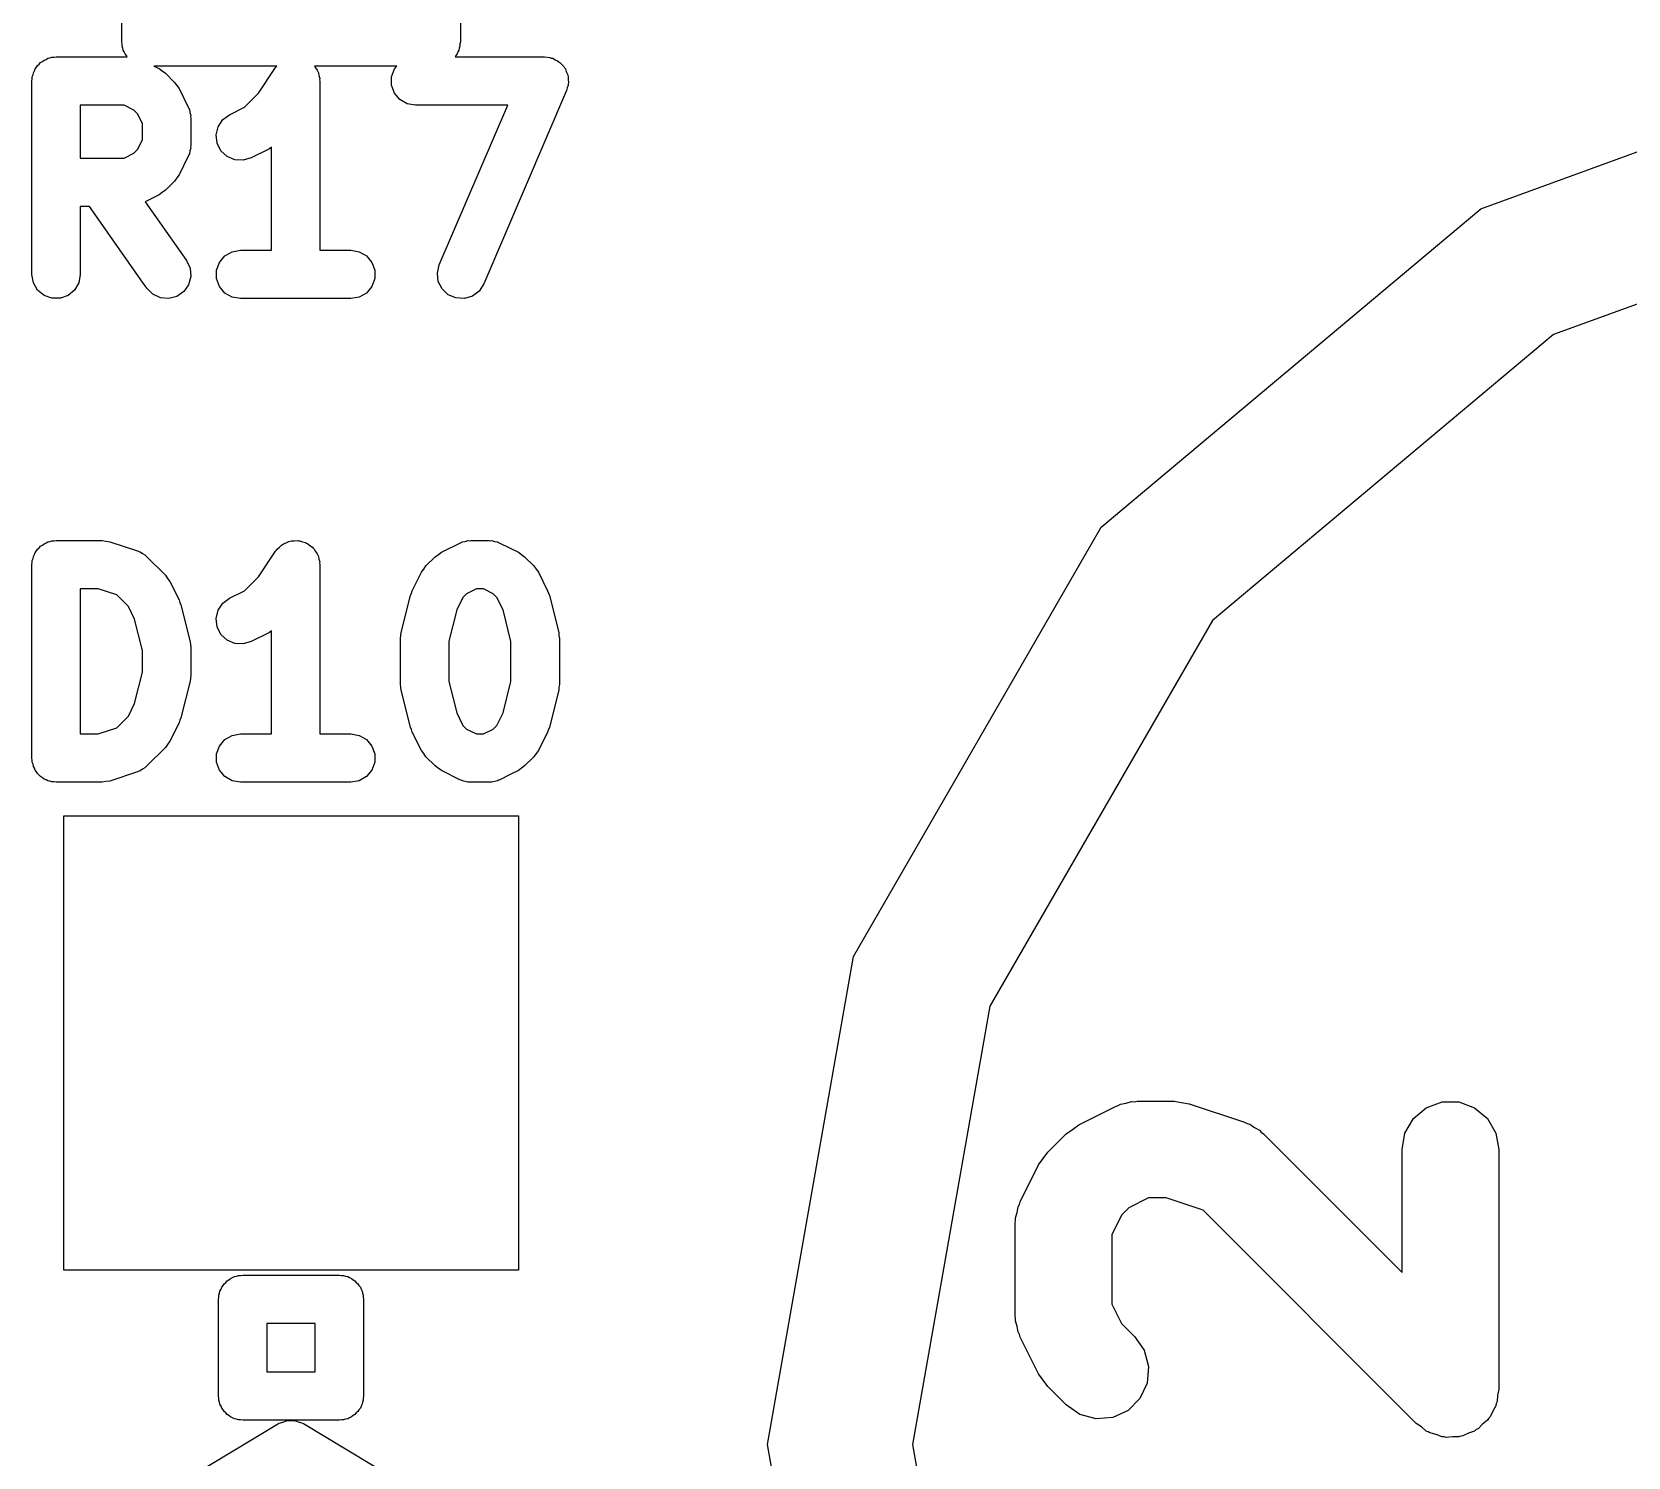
# Model space of a CAD drawing. Extents: x 25.3 to 49.5, y -85.5 to -24.8.
# Drawn here: x 39.877 to 44.068, y -36.101 to -32.359 of the extents above; entities that cross this region are included whole.
import ezdxf

# ---------------------------------------------------------------- set-up
doc = ezdxf.new("R2010")
doc.units = 0
doc.header["$MEASUREMENT"] = 0
doc.layers.add('BLACK', color=7, linetype='CONTINUOUS')

msp = doc.modelspace()

# ---------------------------------------------------------------- linework, layer by layer
at = {"layer": 'Black'}
for p, q in [((40.1129, -32.385), (40.1129, -31.75)), ((41.0019, -31.75), (41.0019, -32.385)), ((40.1139, -32.3905), (40.1129, -32.385)), ((40.1139, -32.396), (40.1139, -32.3905)), ((40.1158, -32.4012), (40.1139, -32.396)), ((41.0009, -32.396), (40.999, -32.4012)), ((41.0019, -32.385), (41.0009, -32.3905)), ((41.0009, -32.3905), (41.0009, -32.396)), ((43.6816, -32.8234), (44.9043, -32.3784)), ((39.8997, -32.4392), (39.9045, -32.4364)), ((39.9045, -32.4364), (39.9088, -32.4328)), ((39.9088, -32.4328), (39.914, -32.4309)), ((39.914, -32.4309), (39.9188, -32.4281)), ((39.9188, -32.4281), (39.9243, -32.4272)), ((39.9243, -32.4272), (39.9295, -32.4253)), ((39.9295, -32.4253), (39.9351, -32.4253)), ((39.9351, -32.4253), (39.9405, -32.4243)), ((39.9405, -32.4243), (40.1269, -32.4243)), ((40.1167, -32.4067), (40.1158, -32.4012)), ((40.1195, -32.4115), (40.1167, -32.4067)), ((40.1214, -32.4168), (40.1195, -32.4115)), ((40.125, -32.421), (40.1214, -32.4168)), ((40.1269, -32.4243), (40.125, -32.421)), ((40.9898, -32.421), (40.9879, -32.4243)), ((40.9879, -32.4243), (41.2226, -32.4243)), ((40.9934, -32.4168), (40.9898, -32.421)), ((40.9953, -32.4115), (40.9934, -32.4168)), ((40.9981, -32.4067), (40.9953, -32.4115)), ((40.999, -32.4012), (40.9981, -32.4067)), ((41.2226, -32.4243), (41.2298, -32.4256)), ((41.2298, -32.4256), (41.2371, -32.426)), ((41.2371, -32.426), (41.2406, -32.4275)), ((41.2406, -32.4275), (41.2444, -32.4281)), ((41.2444, -32.4281), (41.2507, -32.4318)), ((41.2507, -32.4318), (41.2574, -32.4347)), ((41.2574, -32.4347), (41.2602, -32.4373)), ((41.2602, -32.4373), (41.2635, -32.4392)), ((39.878, -32.4768), (39.8799, -32.4716)), ((39.878, -32.4823), (39.878, -32.4768)), ((39.8799, -32.4716), (39.8809, -32.4661)), ((39.8809, -32.4661), (39.8836, -32.4613)), ((39.8836, -32.4613), (39.8855, -32.4561)), ((39.8855, -32.4561), (39.8891, -32.4518)), ((39.8891, -32.4518), (39.8919, -32.447)), ((39.8919, -32.447), (39.8962, -32.4434)), ((39.8962, -32.4434), (39.8997, -32.4392)), ((40.52, -32.4485), (40.1974, -32.4485)), ((40.1974, -32.4485), (40.2108, -32.4552)), ((40.2108, -32.4552), (40.219, -32.4613)), ((40.219, -32.4613), (40.2273, -32.4671)), ((40.2273, -32.4671), (40.2515, -32.4913)), ((40.4718, -32.5199), (40.5167, -32.4526)), ((40.5167, -32.4526), (40.5191, -32.45)), ((40.5191, -32.45), (40.52, -32.4485)), ((40.8353, -32.4485), (40.619, -32.4485)), ((40.619, -32.4485), (40.6219, -32.4536)), ((40.6219, -32.4536), (40.6264, -32.4597)), ((40.6264, -32.4597), (40.6274, -32.463)), ((40.6274, -32.463), (40.6292, -32.4661)), ((40.6292, -32.4661), (40.6305, -32.4735)), ((40.6305, -32.4735), (40.6326, -32.4808)), ((40.8214, -32.4768), (40.829, -32.4561)), ((40.8214, -32.4988), (40.8214, -32.4768)), ((40.829, -32.4561), (40.8353, -32.4485)), ((41.2635, -32.4392), (41.2682, -32.4448)), ((41.2682, -32.4448), (41.2735, -32.4498)), ((41.2735, -32.4498), (41.2752, -32.4532)), ((41.2752, -32.4532), (41.2776, -32.4561)), ((41.2776, -32.4561), (41.2801, -32.4629)), ((41.2801, -32.4629), (41.2834, -32.4695)), ((41.2834, -32.4695), (41.2839, -32.4732)), ((41.2839, -32.4732), (41.2852, -32.4768)), ((41.2852, -32.4768), (41.2852, -32.4841)), ((39.877, -32.4878), (39.878, -32.4823)), ((39.877, -32.9958), (39.877, -32.4878)), ((40.2515, -32.4913), (40.2574, -32.4996)), ((40.2574, -32.4996), (40.2634, -32.5078)), ((40.2634, -32.5078), (40.2876, -32.5562)), ((40.4351, -32.5566), (40.4718, -32.5199)), ((40.6326, -32.4808), (40.6324, -32.4843)), ((40.6324, -32.4843), (40.633, -32.4878)), ((40.633, -32.4878), (40.633, -32.9323)), ((40.829, -32.5196), (40.8214, -32.4988)), ((40.8432, -32.5365), (40.829, -32.5196)), ((41.281, -32.5128), (41.0633, -33.0208)), ((41.2827, -32.5057), (41.281, -32.5128)), ((41.2852, -32.4988), (41.2827, -32.5057)), ((41.2852, -32.4841), (41.286, -32.4914)), ((41.286, -32.4914), (41.2852, -32.495)), ((41.2852, -32.495), (41.2852, -32.4988)), ((40.004, -32.5513), (40.004, -32.6904)), ((40.1191, -32.5513), (40.004, -32.5513)), ((40.1448, -32.5642), (40.1191, -32.5513)), ((40.1544, -32.5738), (40.1448, -32.5642)), ((40.2876, -32.5562), (40.2887, -32.5597)), ((40.2887, -32.5597), (40.2905, -32.5629)), ((40.2905, -32.5629), (40.2918, -32.5702)), ((40.396, -32.5762), (40.4351, -32.5566)), ((40.8623, -32.5475), (40.8432, -32.5365)), ((40.884, -32.5513), (40.8623, -32.5475)), ((41.1263, -32.5513), (40.884, -32.5513)), ((40.9466, -32.9708), (41.1263, -32.5513)), ((40.1673, -32.5996), (40.1544, -32.5738)), ((40.1673, -32.6422), (40.1673, -32.5996)), ((40.2918, -32.5702), (40.2939, -32.5773)), ((40.2939, -32.5773), (40.2937, -32.581)), ((40.2937, -32.581), (40.2943, -32.5846)), ((40.2943, -32.5846), (40.2943, -32.6571)), ((40.3661, -32.6077), (40.3782, -32.5893)), ((40.3782, -32.5893), (40.396, -32.5762)), ((40.1544, -32.6679), (40.1673, -32.6422)), ((40.361, -32.6291), (40.3661, -32.6077)), ((40.3635, -32.6511), (40.361, -32.6291)), ((40.1191, -32.6904), (40.1448, -32.6775)), ((40.1448, -32.6775), (40.1544, -32.6679)), ((40.2876, -32.6855), (40.2634, -32.7339)), ((40.2887, -32.682), (40.2876, -32.6855)), ((40.2905, -32.6789), (40.2887, -32.682)), ((40.2918, -32.6715), (40.2905, -32.6789)), ((40.2939, -32.6644), (40.2918, -32.6715)), ((40.2943, -32.6571), (40.2937, -32.6608)), ((40.2937, -32.6608), (40.2939, -32.6644)), ((40.3733, -32.6708), (40.3635, -32.6511)), ((40.3894, -32.6859), (40.3733, -32.6708)), ((40.4096, -32.6947), (40.3894, -32.6859)), ((40.4527, -32.6897), (40.4316, -32.696)), ((40.5011, -32.6656), (40.4527, -32.6897)), ((40.506, -32.6619), (40.5011, -32.6656)), ((40.506, -32.9323), (40.506, -32.6619)), ((40.004, -32.6904), (40.1191, -32.6904)), ((40.4316, -32.696), (40.4096, -32.6947)), ((40.2515, -32.7504), (40.2273, -32.7746)), ((40.2574, -32.7421), (40.2515, -32.7504)), ((40.2634, -32.7339), (40.2574, -32.7421)), ((44.9705, -32.7536), (43.8721, -33.1534)), ((40.2108, -32.7865), (40.1745, -32.8047)), ((40.1745, -32.8047), (40.2828, -32.9594)), ((40.219, -32.7804), (40.2108, -32.7865)), ((40.2273, -32.7746), (40.219, -32.7804)), ((40.004, -32.8174), (40.004, -32.9958)), ((40.0284, -32.8174), (40.004, -32.8174)), ((40.1673, -33.0158), (40.0284, -32.8174)), ((42.6849, -33.6598), (43.6816, -32.8234)), ((40.3835, -32.9472), (40.4026, -32.9361)), ((40.4026, -32.9361), (40.4244, -32.9323)), ((40.4244, -32.9323), (40.506, -32.9323)), ((40.633, -32.9323), (40.7146, -32.9323)), ((40.7146, -32.9323), (40.7364, -32.9361)), ((40.7364, -32.9361), (40.7555, -32.9472)), ((40.2828, -32.9594), (40.2922, -32.9794)), ((40.2922, -32.9794), (40.2941, -33.0014)), ((40.3618, -32.9848), (40.3694, -32.9641)), ((40.3694, -32.9641), (40.3835, -32.9472)), ((40.7555, -32.9472), (40.7696, -32.9641)), ((40.7696, -32.9641), (40.7772, -32.9848)), ((40.9415, -32.9923), (40.9466, -32.9708)), ((39.8809, -33.0175), (39.877, -32.9958)), ((39.8919, -33.0366), (39.8809, -33.0175)), ((40.0002, -33.0175), (39.9892, -33.0366)), ((40.004, -32.9958), (40.0002, -33.0175)), ((40.1788, -33.0322), (40.1673, -33.0158)), ((40.2884, -33.0227), (40.2757, -33.0407)), ((40.2941, -33.0014), (40.2884, -33.0227)), ((40.3618, -33.0068), (40.3618, -32.9848)), ((40.3694, -33.0276), (40.3618, -33.0068)), ((40.7772, -33.0068), (40.7696, -33.0276)), ((40.7772, -32.9848), (40.7772, -33.0068)), ((40.9441, -33.0142), (40.9415, -32.9923)), ((40.9541, -33.0339), (40.9441, -33.0142)), ((41.0633, -33.0208), (41.0512, -33.0393)), ((39.9088, -33.0508), (39.8919, -33.0366)), ((39.9295, -33.0583), (39.9088, -33.0508)), ((39.9516, -33.0583), (39.9295, -33.0583)), ((39.9723, -33.0508), (39.9516, -33.0583)), ((39.9892, -33.0366), (39.9723, -33.0508)), ((40.1944, -33.0478), (40.1788, -33.0322)), ((40.2144, -33.0571), (40.1944, -33.0478)), ((40.2364, -33.0591), (40.2144, -33.0571)), ((40.2577, -33.0534), (40.2364, -33.0591)), ((40.2757, -33.0407), (40.2577, -33.0534)), ((40.3835, -33.0445), (40.3694, -33.0276)), ((40.4026, -33.0555), (40.3835, -33.0445)), ((40.4244, -33.0593), (40.4026, -33.0555)), ((40.7146, -33.0593), (40.4244, -33.0593)), ((40.7364, -33.0555), (40.7146, -33.0593)), ((40.7555, -33.0445), (40.7364, -33.0555)), ((40.7696, -33.0276), (40.7555, -33.0445)), ((40.9702, -33.0489), (40.9541, -33.0339)), ((40.9904, -33.0576), (40.9702, -33.0489)), ((41.0124, -33.0589), (40.9904, -33.0576)), ((41.0336, -33.0525), (41.0124, -33.0589)), ((41.0512, -33.0393), (41.0336, -33.0525)), ((43.8721, -33.1534), (42.9768, -33.9047)), ((39.9243, -33.6972), (39.9295, -33.6953)), ((39.9295, -33.6953), (39.9351, -33.6953)), ((39.9351, -33.6953), (39.9405, -33.6943)), ((39.9405, -33.6943), (40.0615, -33.6943)), ((40.0615, -33.6943), (40.0715, -33.6961)), ((40.5552, -33.6965), (40.5585, -33.6953)), ((40.5585, -33.6953), (40.566, -33.6953)), ((40.566, -33.6953), (40.5736, -33.6944)), ((40.5736, -33.6944), (40.577, -33.6953)), ((40.577, -33.6953), (40.5805, -33.6953)), ((40.5805, -33.6953), (40.5876, -33.6979)), ((41.0147, -33.6968), (41.0219, -33.6947)), ((41.0219, -33.6947), (41.0255, -33.6949)), ((41.0255, -33.6949), (41.0291, -33.6943)), ((41.0291, -33.6943), (41.0775, -33.6943)), ((41.0775, -33.6943), (41.0811, -33.6949)), ((41.0811, -33.6949), (41.0848, -33.6947)), ((41.0848, -33.6947), (41.0919, -33.6968)), ((42.0343, -34.7866), (42.6849, -33.6598)), ((39.8799, -33.7416), (39.8809, -33.7361)), ((39.8809, -33.7361), (39.8836, -33.7313)), ((39.8836, -33.7313), (39.8855, -33.7261)), ((39.8855, -33.7261), (39.8891, -33.7218)), ((39.8891, -33.7218), (39.8919, -33.717)), ((39.8919, -33.717), (39.8962, -33.7134)), ((39.8962, -33.7134), (39.8997, -33.7092)), ((39.8997, -33.7092), (39.9045, -33.7064)), ((39.9045, -33.7064), (39.9088, -33.7028)), ((39.9088, -33.7028), (39.914, -33.7009)), ((39.914, -33.7009), (39.9188, -33.6981)), ((39.9188, -33.6981), (39.9243, -33.6972)), ((40.0715, -33.6961), (40.0816, -33.6976)), ((40.0816, -33.6976), (40.1541, -33.7218)), ((40.1541, -33.7218), (40.1574, -33.7235)), ((40.1574, -33.7235), (40.1609, -33.7244)), ((40.1609, -33.7244), (40.167, -33.7287)), ((40.167, -33.7287), (40.1735, -33.7323)), ((40.1735, -33.7323), (40.176, -33.735)), ((40.176, -33.735), (40.179, -33.7371)), ((40.179, -33.7371), (40.2273, -33.7855)), ((40.4718, -33.7899), (40.5167, -33.7226)), ((40.5167, -33.7226), (40.5191, -33.72)), ((40.5191, -33.72), (40.5209, -33.717)), ((40.5209, -33.717), (40.5267, -33.7121)), ((40.5267, -33.7121), (40.5319, -33.7066)), ((40.5319, -33.7066), (40.535, -33.7051)), ((40.535, -33.7051), (40.5377, -33.7028)), ((40.5377, -33.7028), (40.5449, -33.7002)), ((40.5449, -33.7002), (40.5517, -33.6969)), ((40.5517, -33.6969), (40.5552, -33.6965)), ((40.5876, -33.6979), (40.595, -33.6997)), ((40.595, -33.6997), (40.5979, -33.7016)), ((40.5979, -33.7016), (40.6012, -33.7028)), ((40.6012, -33.7028), (40.6071, -33.7077)), ((40.6071, -33.7077), (40.6134, -33.7119)), ((40.6134, -33.7119), (40.6154, -33.7147)), ((40.6154, -33.7147), (40.6181, -33.717)), ((40.6181, -33.717), (40.6219, -33.7236)), ((40.6219, -33.7236), (40.6264, -33.7297)), ((40.6264, -33.7297), (40.6274, -33.733)), ((40.6274, -33.733), (40.6292, -33.7361)), ((40.6292, -33.7361), (40.6305, -33.7435)), ((40.9116, -33.7613), (40.9358, -33.7371)), ((40.9358, -33.7371), (40.9442, -33.7313)), ((40.9442, -33.7313), (40.9523, -33.7252)), ((40.9523, -33.7252), (41.0007, -33.701)), ((41.0007, -33.701), (41.0042, -33.7)), ((41.0042, -33.7), (41.0074, -33.6981)), ((41.0074, -33.6981), (41.0147, -33.6968)), ((41.0919, -33.6968), (41.0992, -33.6981)), ((41.0992, -33.6981), (41.1024, -33.7)), ((41.1024, -33.7), (41.1059, -33.701)), ((41.1059, -33.701), (41.1543, -33.7252)), ((41.1543, -33.7252), (41.1624, -33.7313)), ((41.1624, -33.7313), (41.1708, -33.7371)), ((41.1708, -33.7371), (41.195, -33.7613)), ((39.877, -33.7578), (39.878, -33.7523)), ((39.877, -34.2658), (39.877, -33.7578)), ((39.878, -33.7468), (39.8799, -33.7416)), ((39.878, -33.7523), (39.878, -33.7468)), ((40.6305, -33.7435), (40.6326, -33.7508)), ((40.6326, -33.7508), (40.6324, -33.7543)), ((40.6324, -33.7543), (40.633, -33.7578)), ((40.633, -33.7578), (40.633, -34.2023)), ((40.8756, -33.8262), (40.8997, -33.7778)), ((40.8997, -33.7778), (40.9058, -33.7696)), ((40.9058, -33.7696), (40.9116, -33.7613)), ((41.195, -33.7613), (41.2008, -33.7696)), ((41.2008, -33.7696), (41.2069, -33.7778)), ((41.2069, -33.7778), (41.2311, -33.8262)), ((40.0512, -33.8213), (40.004, -33.8213)), ((40.004, -33.8213), (40.004, -34.2023)), ((40.0998, -33.8375), (40.0512, -33.8213)), ((40.2273, -33.7855), (40.2332, -33.7938)), ((40.2332, -33.7938), (40.2392, -33.802)), ((40.2392, -33.802), (40.2634, -33.8504)), ((40.4351, -33.8266), (40.4718, -33.7899)), ((41.0441, -33.8213), (41.0183, -33.8342)), ((41.0625, -33.8213), (41.0441, -33.8213)), ((41.0883, -33.8342), (41.0625, -33.8213)), ((40.1303, -33.868), (40.0998, -33.8375)), ((40.2634, -33.8504), (40.2654, -33.857)), ((40.2654, -33.857), (40.2682, -33.8634)), ((40.2682, -33.8634), (40.2924, -33.9601)), ((40.3661, -33.8777), (40.3782, -33.8593)), ((40.3782, -33.8593), (40.396, -33.8462)), ((40.396, -33.8462), (40.4351, -33.8266)), ((40.8466, -33.9359), (40.8707, -33.8392)), ((40.8707, -33.8392), (40.8736, -33.8328)), ((40.8736, -33.8328), (40.8756, -33.8262)), ((41.0087, -33.8438), (40.9923, -33.8767)), ((41.0183, -33.8342), (41.0087, -33.8438)), ((41.0979, -33.8438), (41.0883, -33.8342)), ((41.1143, -33.8767), (41.0979, -33.8438)), ((41.2311, -33.8262), (41.233, -33.8328)), ((41.233, -33.8328), (41.2359, -33.8392)), ((41.2359, -33.8392), (41.2601, -33.9359)), ((40.1467, -33.9009), (40.1303, -33.868)), ((40.1673, -33.9833), (40.1467, -33.9009)), ((40.361, -33.8991), (40.3661, -33.8777)), ((40.3635, -33.9211), (40.361, -33.8991)), ((40.9923, -33.8767), (40.9717, -33.9591)), ((41.1349, -33.9592), (41.1143, -33.8767)), ((42.9768, -33.9047), (42.3924, -34.9169)), ((40.3733, -33.9408), (40.3635, -33.9211)), ((40.3894, -33.9559), (40.3733, -33.9408)), ((40.5011, -33.9356), (40.4527, -33.9597)), ((40.506, -33.932), (40.5011, -33.9356)), ((40.506, -34.2023), (40.506, -33.932)), ((40.8447, -33.9513), (40.846, -33.9437)), ((40.846, -33.9437), (40.8466, -33.9359)), ((41.2601, -33.9359), (41.2606, -33.9437)), ((41.2606, -33.9437), (41.2619, -33.9513)), ((40.1673, -34.0403), (40.1673, -33.9833)), ((40.2924, -33.9601), (40.293, -33.9679)), ((40.293, -33.9679), (40.2943, -33.9755)), ((40.2943, -33.9755), (40.2943, -34.0481)), ((40.4096, -33.9647), (40.3894, -33.9559)), ((40.4316, -33.966), (40.4096, -33.9647)), ((40.4527, -33.9597), (40.4316, -33.966)), ((40.8447, -34.0723), (40.8447, -33.9513)), ((40.9717, -33.9591), (40.9717, -34.0645)), ((41.1349, -34.0645), (41.1349, -33.9592)), ((41.2619, -33.9513), (41.2619, -34.0723)), ((40.1467, -34.1227), (40.1673, -34.0403)), ((40.2924, -34.0635), (40.2682, -34.1603)), ((40.293, -34.0557), (40.2924, -34.0635)), ((40.2943, -34.0481), (40.293, -34.0557)), ((40.846, -34.0799), (40.8447, -34.0723)), ((40.9717, -34.0645), (40.9923, -34.1469)), ((41.1143, -34.1469), (41.1349, -34.0645)), ((41.2619, -34.0723), (41.2606, -34.0799)), ((40.8466, -34.0877), (40.846, -34.0799)), ((40.8707, -34.1844), (40.8466, -34.0877)), ((41.2601, -34.0877), (41.2359, -34.1844)), ((41.2606, -34.0799), (41.2601, -34.0877)), ((40.0998, -34.1861), (40.1303, -34.1556)), ((40.1303, -34.1556), (40.1467, -34.1227)), ((40.9923, -34.1469), (41.0087, -34.1798)), ((41.0979, -34.1798), (41.1143, -34.1469)), ((40.0512, -34.2023), (40.0998, -34.1861)), ((40.2634, -34.1733), (40.2392, -34.2216)), ((40.2654, -34.1666), (40.2634, -34.1733)), ((40.2682, -34.1603), (40.2654, -34.1666)), ((40.8736, -34.1908), (40.8707, -34.1844)), ((40.8756, -34.1974), (40.8736, -34.1908)), ((40.8997, -34.2458), (40.8756, -34.1974)), ((41.0087, -34.1798), (41.0183, -34.1894)), ((41.0183, -34.1894), (41.0441, -34.2023)), ((41.0625, -34.2023), (41.0883, -34.1894)), ((41.0883, -34.1894), (41.0979, -34.1798)), ((41.2311, -34.1974), (41.2069, -34.2458)), ((41.233, -34.1908), (41.2311, -34.1974)), ((41.2359, -34.1844), (41.233, -34.1908)), ((40.004, -34.2023), (40.0512, -34.2023)), ((40.2273, -34.2381), (40.179, -34.2865)), ((40.2332, -34.2298), (40.2273, -34.2381)), ((40.2392, -34.2216), (40.2332, -34.2298)), ((40.3618, -34.2548), (40.3694, -34.2341)), ((40.3694, -34.2341), (40.3835, -34.2172)), ((40.3835, -34.2172), (40.4026, -34.2061)), ((40.4026, -34.2061), (40.4244, -34.2023)), ((40.4244, -34.2023), (40.506, -34.2023)), ((40.633, -34.2023), (40.7146, -34.2023)), ((40.7146, -34.2023), (40.7364, -34.2061)), ((40.7364, -34.2061), (40.7555, -34.2172)), ((40.7555, -34.2172), (40.7696, -34.2341)), ((40.7696, -34.2341), (40.7772, -34.2548)), ((41.0441, -34.2023), (41.0625, -34.2023)), ((39.878, -34.2713), (39.877, -34.2658)), ((39.878, -34.2768), (39.878, -34.2713)), ((39.8799, -34.2821), (39.878, -34.2768)), ((39.8809, -34.2875), (39.8799, -34.2821)), ((40.3618, -34.2768), (40.3618, -34.2548)), ((40.3694, -34.2976), (40.3618, -34.2768)), ((40.7772, -34.2768), (40.7696, -34.2976)), ((40.7772, -34.2548), (40.7772, -34.2768)), ((40.9058, -34.254), (40.8997, -34.2458)), ((40.9116, -34.2623), (40.9058, -34.254)), ((40.9358, -34.2865), (40.9116, -34.2623)), ((41.195, -34.2623), (41.1708, -34.2865)), ((41.2008, -34.254), (41.195, -34.2623)), ((41.2069, -34.2458), (41.2008, -34.254)), ((39.8836, -34.2923), (39.8809, -34.2875)), ((39.8855, -34.2976), (39.8836, -34.2923)), ((39.8891, -34.3018), (39.8855, -34.2976)), ((39.8919, -34.3066), (39.8891, -34.3018)), ((39.8962, -34.3102), (39.8919, -34.3066)), ((39.8997, -34.3145), (39.8962, -34.3102)), ((39.9045, -34.3172), (39.8997, -34.3145)), ((39.9088, -34.3208), (39.9045, -34.3172)), ((39.914, -34.3227), (39.9088, -34.3208)), ((39.9188, -34.3255), (39.914, -34.3227)), ((40.1541, -34.3019), (40.0816, -34.3261)), ((40.1574, -34.3001), (40.1541, -34.3019)), ((40.1609, -34.2992), (40.1574, -34.3001)), ((40.167, -34.2949), (40.1609, -34.2992)), ((40.1673, -34.2947), (40.167, -34.2949)), ((40.1735, -34.2914), (40.1673, -34.2947)), ((40.176, -34.2886), (40.1735, -34.2914)), ((40.179, -34.2865), (40.176, -34.2886)), ((40.3835, -34.3145), (40.3694, -34.2976)), ((40.4026, -34.3255), (40.3835, -34.3145)), ((40.7555, -34.3145), (40.7364, -34.3255)), ((40.7696, -34.2976), (40.7555, -34.3145)), ((40.9441, -34.2923), (40.9358, -34.2865)), ((40.9523, -34.2984), (40.9441, -34.2923)), ((41.0007, -34.3226), (40.9523, -34.2984)), ((41.0042, -34.3237), (41.0007, -34.3226)), ((41.0074, -34.3255), (41.0042, -34.3237)), ((41.1024, -34.3237), (41.0992, -34.3255)), ((41.1059, -34.3226), (41.1024, -34.3237)), ((41.1349, -34.3081), (41.1059, -34.3226)), ((41.1543, -34.2984), (41.1349, -34.3081)), ((41.1624, -34.2924), (41.1543, -34.2984)), ((41.1708, -34.2865), (41.1624, -34.2924)), ((39.9243, -34.3264), (39.9188, -34.3255)), ((39.9295, -34.3283), (39.9243, -34.3264)), ((39.9351, -34.3283), (39.9295, -34.3283)), ((39.9405, -34.3293), (39.9351, -34.3283)), ((40.0615, -34.3293), (39.9405, -34.3293)), ((40.0715, -34.3275), (40.0615, -34.3293)), ((40.0816, -34.3261), (40.0715, -34.3275)), ((40.4244, -34.3293), (40.4026, -34.3255)), ((40.7146, -34.3293), (40.4244, -34.3293)), ((40.7364, -34.3255), (40.7146, -34.3293)), ((41.0147, -34.3268), (41.0074, -34.3255)), ((41.0219, -34.3289), (41.0147, -34.3268)), ((41.0255, -34.3287), (41.0219, -34.3289)), ((41.0291, -34.3293), (41.0255, -34.3287)), ((41.0775, -34.3293), (41.0291, -34.3293)), ((41.0811, -34.3287), (41.0775, -34.3293)), ((41.0848, -34.3289), (41.0811, -34.3287)), ((41.0919, -34.3268), (41.0848, -34.3289)), ((41.0992, -34.3255), (41.0919, -34.3268)), ((39.9605, -35.6108), (39.9605, -34.417)), ((39.9605, -34.417), (41.1543, -34.417)), ((41.1543, -34.417), (41.1543, -35.6108)), ((41.8084, -36.068), (42.0343, -34.7866)), ((42.3924, -34.9169), (42.1894, -36.068)), ((42.6255, -35.2287), (42.7222, -35.1803)), ((42.7222, -35.1803), (42.7293, -35.1782)), ((42.7293, -35.1782), (42.7356, -35.1746)), ((42.7356, -35.1746), (42.7503, -35.172)), ((42.7503, -35.172), (42.7645, -35.1677)), ((42.7645, -35.1677), (42.7718, -35.1682)), ((42.7718, -35.1682), (42.779, -35.1669)), ((42.779, -35.1669), (42.8758, -35.1669)), ((42.8758, -35.1669), (42.8958, -35.1704)), ((42.8958, -35.1704), (42.916, -35.1734)), ((42.916, -35.1734), (43.0611, -35.2218)), ((43.5042, -35.2123), (43.538, -35.1839)), ((43.538, -35.1839), (43.5795, -35.1688)), ((43.5795, -35.1688), (43.6236, -35.1688)), ((43.6236, -35.1688), (43.665, -35.1839)), ((43.665, -35.1839), (43.6988, -35.2123)), ((42.5925, -35.2525), (42.6092, -35.2408)), ((42.6092, -35.2408), (42.6255, -35.2287)), ((43.0611, -35.2218), (43.0675, -35.2253)), ((43.0675, -35.2253), (43.0746, -35.2272)), ((43.0746, -35.2272), (43.0868, -35.2357)), ((43.0868, -35.2357), (43.0999, -35.2428)), ((43.0999, -35.2428), (43.1048, -35.2483)), ((43.4822, -35.2505), (43.5042, -35.2123)), ((43.6988, -35.2123), (43.7209, -35.2505)), ((42.5441, -35.3009), (42.5925, -35.2525)), ((43.1048, -35.2483), (43.1108, -35.2525)), ((43.1108, -35.2525), (43.4745, -35.6163)), ((43.4745, -35.2939), (43.4822, -35.2505)), ((43.7209, -35.2505), (43.7285, -35.2939)), ((42.5203, -35.3339), (42.5324, -35.3175)), ((42.5324, -35.3175), (42.5441, -35.3009)), ((43.4745, -35.6163), (43.4745, -35.2939)), ((43.7285, -35.2939), (43.7285, -35.9229)), ((42.4719, -35.4306), (42.5203, -35.3339)), ((42.4636, -35.4586), (42.4662, -35.444)), ((42.4662, -35.444), (42.4698, -35.4376)), ((42.4698, -35.4376), (42.4719, -35.4306)), ((42.7575, -35.4467), (42.7383, -35.4659)), ((42.809, -35.4209), (42.7575, -35.4467)), ((42.8552, -35.4209), (42.809, -35.4209)), ((42.9523, -35.4533), (42.8552, -35.4209)), ((43.5117, -36.0127), (42.9523, -35.4533)), ((42.4585, -35.4874), (42.4598, -35.4802)), ((42.4585, -35.7293), (42.4585, -35.4874)), ((42.4594, -35.4729), (42.4636, -35.4586)), ((42.4598, -35.4802), (42.4594, -35.4729)), ((42.7383, -35.4659), (42.7125, -35.5174)), ((42.7125, -35.5174), (42.7125, -35.6994)), ((41.1543, -35.6108), (39.9605, -35.6108)), ((40.4249, -35.6245), (40.4304, -35.6235)), ((40.4304, -35.6235), (40.6844, -35.6235)), ((40.6844, -35.6235), (40.6899, -35.6245)), ((40.3698, -35.6707), (40.3707, -35.6653)), ((40.3707, -35.6653), (40.3735, -35.6605)), ((40.3735, -35.6605), (40.3754, -35.6552)), ((40.3754, -35.6552), (40.379, -35.651)), ((40.379, -35.651), (40.3818, -35.6462)), ((40.3818, -35.6462), (40.386, -35.6426)), ((40.386, -35.6426), (40.3896, -35.6384)), ((40.3896, -35.6384), (40.3944, -35.6356)), ((40.3944, -35.6356), (40.3986, -35.632)), ((40.3986, -35.632), (40.4039, -35.6301)), ((40.4039, -35.6301), (40.4087, -35.6273)), ((40.4087, -35.6273), (40.4141, -35.6264)), ((40.4141, -35.6264), (40.4194, -35.6245)), ((40.4194, -35.6245), (40.4249, -35.6245)), ((40.6899, -35.6245), (40.6954, -35.6245)), ((40.6954, -35.6245), (40.7006, -35.6264)), ((40.7006, -35.6264), (40.7061, -35.6273)), ((40.7061, -35.6273), (40.7109, -35.6301)), ((40.7109, -35.6301), (40.7161, -35.632)), ((40.7161, -35.632), (40.7204, -35.6356)), ((40.7204, -35.6356), (40.7252, -35.6384)), ((40.7252, -35.6384), (40.7288, -35.6426)), ((40.7288, -35.6426), (40.733, -35.6462)), ((40.733, -35.6462), (40.7358, -35.651)), ((40.7358, -35.651), (40.7394, -35.6552)), ((40.7394, -35.6552), (40.7413, -35.6605)), ((40.7413, -35.6605), (40.7441, -35.6653)), ((40.7441, -35.6653), (40.745, -35.6707)), ((40.3669, -35.687), (40.3679, -35.6815)), ((40.3669, -35.941), (40.3669, -35.687)), ((40.3679, -35.676), (40.3698, -35.6707)), ((40.3679, -35.6815), (40.3679, -35.676)), ((40.745, -35.6707), (40.7469, -35.676)), ((40.7469, -35.676), (40.7469, -35.6815)), ((40.7469, -35.6815), (40.7479, -35.687)), ((40.7479, -35.687), (40.7479, -35.941)), ((42.7125, -35.6994), (42.7383, -35.7509)), ((42.4598, -35.7365), (42.4585, -35.7293)), ((42.4594, -35.7439), (42.4598, -35.7365)), ((42.4636, -35.7581), (42.4594, -35.7439)), ((40.6209, -35.7505), (40.4939, -35.7505)), ((40.4939, -35.7505), (40.4939, -35.8775)), ((40.6209, -35.8775), (40.6209, -35.7505)), ((42.4662, -35.7728), (42.4636, -35.7581)), ((42.4698, -35.7791), (42.4662, -35.7728)), ((42.4719, -35.7861), (42.4698, -35.7791)), ((42.5203, -35.8829), (42.4719, -35.7861)), ((42.7383, -35.7509), (42.7721, -35.7847)), ((42.7721, -35.7847), (42.7974, -35.8208)), ((42.7974, -35.8208), (42.8088, -35.8634)), ((42.8088, -35.8634), (42.805, -35.9073)), ((40.4939, -35.8775), (40.6209, -35.8775)), ((42.5324, -35.8992), (42.5203, -35.8829)), ((42.5441, -35.9159), (42.5324, -35.8992)), ((42.5925, -35.9643), (42.5441, -35.9159)), ((42.805, -35.9073), (42.7863, -35.9473)), ((40.3679, -35.9465), (40.3669, -35.941)), ((40.3679, -35.952), (40.3679, -35.9465)), ((40.3698, -35.9572), (40.3679, -35.952)), ((40.3707, -35.9627), (40.3698, -35.9572)), ((40.745, -35.9572), (40.7441, -35.9627)), ((40.7469, -35.952), (40.745, -35.9572)), ((40.7479, -35.941), (40.7469, -35.9465)), ((40.7469, -35.9465), (40.7469, -35.952)), ((42.7863, -35.9473), (42.7551, -35.9785)), ((43.7242, -35.9557), (43.7218, -35.9608)), ((43.7256, -35.9392), (43.7242, -35.9557)), ((43.7285, -35.9229), (43.7256, -35.9392)), ((40.3735, -35.9675), (40.3707, -35.9627)), ((40.3754, -35.9727), (40.3735, -35.9675)), ((40.379, -35.977), (40.3754, -35.9727)), ((40.3818, -35.9818), (40.379, -35.977)), ((40.386, -35.9854), (40.3818, -35.9818)), ((40.3896, -35.9896), (40.386, -35.9854)), ((40.3944, -35.9924), (40.3896, -35.9896)), ((40.3986, -35.996), (40.3944, -35.9924)), ((40.4039, -35.9979), (40.3986, -35.996)), ((40.4087, -36.0007), (40.4039, -35.9979)), ((40.4141, -36.0016), (40.4087, -36.0007)), ((40.7061, -36.0007), (40.7006, -36.0016)), ((40.7109, -35.9979), (40.7061, -36.0007)), ((40.7161, -35.996), (40.7109, -35.9979)), ((40.7204, -35.9924), (40.7161, -35.996)), ((40.7252, -35.9896), (40.7204, -35.9924)), ((40.7288, -35.9854), (40.7252, -35.9896)), ((40.733, -35.9818), (40.7288, -35.9854)), ((40.7358, -35.977), (40.733, -35.9818)), ((40.7394, -35.9727), (40.7358, -35.977)), ((40.7413, -35.9675), (40.7394, -35.9727)), ((40.7441, -35.9627), (40.7413, -35.9675)), ((42.6286, -35.9896), (42.5925, -35.9643)), ((42.6712, -36.001), (42.6286, -35.9896)), ((42.7152, -35.9971), (42.6712, -36.001)), ((42.7551, -35.9785), (42.7152, -35.9971)), ((43.7016, -35.9996), (43.6988, -36.0045)), ((43.7056, -35.9957), (43.7016, -35.9996)), ((43.7126, -35.9807), (43.7056, -35.9957)), ((43.7209, -35.9663), (43.7126, -35.9807)), ((43.7218, -35.9608), (43.7209, -35.9663)), ((39.8897, -36.3945), (40.5247, -36.0135)), ((40.4194, -36.0035), (40.4141, -36.0016)), ((40.4249, -36.0035), (40.4194, -36.0035)), ((40.4304, -36.0045), (40.4249, -36.0035)), ((40.6844, -36.0045), (40.4304, -36.0045)), ((40.5247, -36.0135), (40.5257, -36.0132)), ((40.5257, -36.0132), (40.5266, -36.0125)), ((40.5266, -36.0125), (40.536, -36.0092)), ((40.536, -36.0092), (40.5453, -36.0057)), ((40.5453, -36.0057), (40.5464, -36.0056)), ((40.5464, -36.0056), (40.5474, -36.0053)), ((40.5474, -36.0053), (40.5574, -36.0055)), ((40.5574, -36.0055), (40.5674, -36.0053)), ((40.5674, -36.0053), (40.5684, -36.0056)), ((40.5684, -36.0056), (40.5695, -36.0057)), ((40.5695, -36.0057), (40.5788, -36.0092)), ((40.5788, -36.0092), (40.5882, -36.0125)), ((40.5882, -36.0125), (40.5891, -36.0132)), ((40.5891, -36.0132), (40.5901, -36.0135)), ((40.5901, -36.0135), (41.2251, -36.3945)), ((40.6899, -36.0035), (40.6844, -36.0045)), ((40.6954, -36.0035), (40.6899, -36.0035)), ((40.7006, -36.0016), (40.6954, -36.0035)), ((43.5253, -36.0222), (43.5117, -36.0127)), ((43.538, -36.0328), (43.5253, -36.0222)), ((43.5433, -36.0348), (43.538, -36.0328)), ((43.5478, -36.038), (43.5433, -36.0348)), ((43.5639, -36.0423), (43.5478, -36.038)), ((43.5795, -36.0479), (43.5639, -36.0423)), ((43.6494, -36.0385), (43.6344, -36.0455)), ((43.665, -36.0328), (43.6494, -36.0385)), ((43.6693, -36.0292), (43.665, -36.0328)), ((43.6744, -36.0269), (43.6693, -36.0292)), ((43.6861, -36.0152), (43.6744, -36.0269)), ((43.6988, -36.0045), (43.6861, -36.0152)), ((42.0343, -37.3494), (41.8084, -36.068)), ((42.1894, -36.068), (42.3924, -37.2191)), ((43.5851, -36.0479), (43.5795, -36.0479)), ((43.5904, -36.0494), (43.5851, -36.0479)), ((43.607, -36.0479), (43.5904, -36.0494)), ((43.6236, -36.0479), (43.607, -36.0479)), ((43.6288, -36.046), (43.6236, -36.0479)), ((43.6344, -36.0455), (43.6288, -36.046))]:
    msp.add_line(p, q, dxfattribs=at)

doc.saveas('drawing.dxf')
